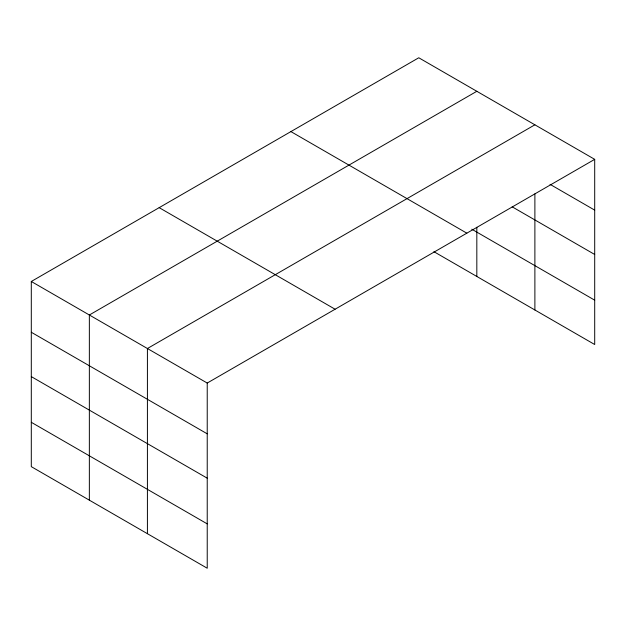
<?xml version="1.0" encoding="UTF-8"?>
<svg xmlns="http://www.w3.org/2000/svg" width="626" height="626" viewBox="0 0 626 626"><rect width="100%" height="100%" fill="white"/><g stroke="black" fill="none" stroke-linecap="round" stroke-linejoin="round"><path stroke-width="0.94" d="M594.7 159.348L418.771 57.772L31.3 281.481L31.3 466.652L207.229 568.228L207.229 383.049L594.7 159.348L594.7 344.519L433.92 251.691M476.824 91.294L89.354 314.995L89.354 500.174M534.886 124.809L147.415 348.518L147.415 533.688M550.051 184.341L594.7 210.125M512.17 206.823L594.7 254.477M471.777 229.202L594.7 300.167M290.902 131.593L466.832 233.169M159.168 207.652L335.098 309.228M31.3 281.481L207.229 383.049M31.3 332.257L207.229 433.826M31.3 376.609L207.229 478.178M31.3 422.3L207.229 523.876M534.886 193.911L534.886 309.987M476.824 227.254L476.824 276.465"/></g></svg>
